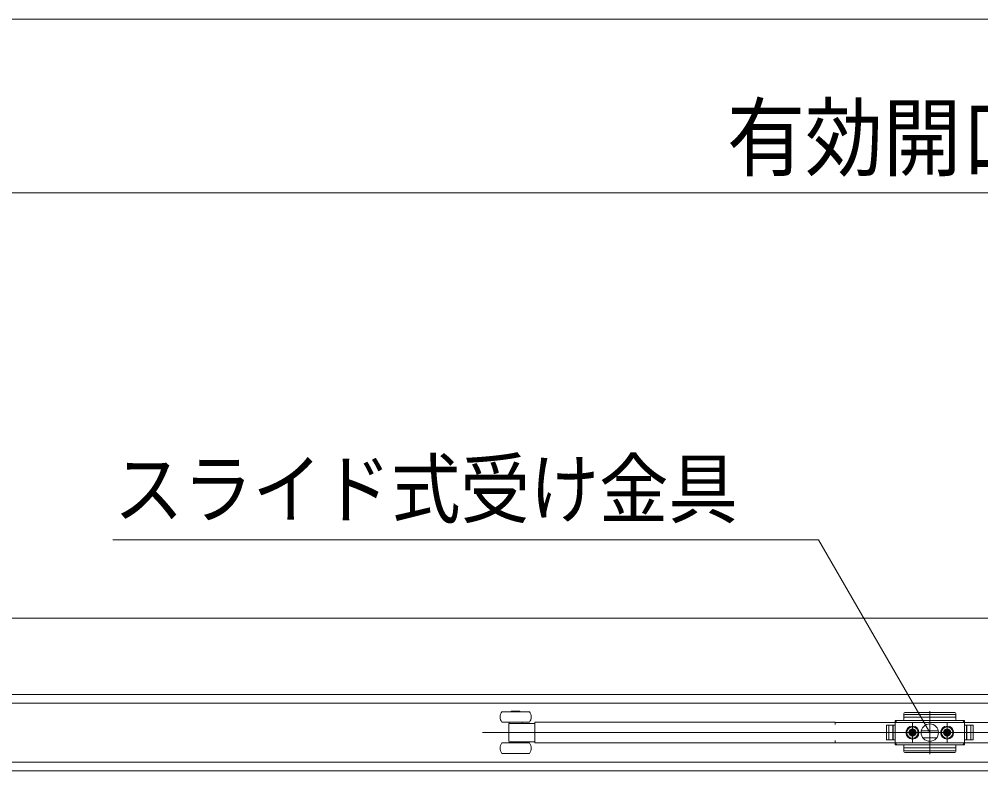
# Model space of a CAD drawing. Units: millimetres, scale not verified. Extents: x -6062 to 6062, y -3045 to 3045.
# Drawn here: x -3934 to -3379, y 1206 to 1639 of the extents above; entities that cross this region are included whole.
import ezdxf
from ezdxf.enums import TextEntityAlignment as Align

# ---------------------------------------------------------------- set-up
doc = ezdxf.new("R2010")
doc.units = ezdxf.units.MM
doc.header["$LTSCALE"] = 20
for name, color, linetype, lineweight in [('0-0_2寸法-3', 7, 'Continuous', 9), ('0-1_3一般', 7, 'Continuous', 9), ('0-3_2寸法-1', 7, 'Continuous', 9)]:
    doc.layers.add(name, color=color, linetype=linetype, lineweight=lineweight)
doc.styles.add('ＭＳ ゴシック', font='')
doc.styles.add('ＭＳ Ｐゴシック', font='')
doc.styles.get('ＭＳ ゴシック').set_extended_font_data('MS Gothic')
doc.styles.get('ＭＳ Ｐゴシック').set_extended_font_data('MS PGothic')

# ---------------------------------------------------------------- blocks, each defined once
blk = doc.blocks.new('グループ-68')
at = {"layer": '0-1_3一般'}
for p, q in [((-76990, 24996.9), (18350, 24996.9)), ((-76990, 24996.9), (18350, 24996.9)), ((-37081.2, 24796.9), (-37356, 24796.9)), ((-37146, 24804.9), (-37246, 24804.9)), ((-37246, 24804.9), (-37246, 24796.9)), ((-37146, 24796.9), (-37146, 24804.9)), ((-37036, 24796.9), (-37081.2, 24796.9)), ((-32720, 24756.1), (-32720, 24776.7)), ((-32720, 24756.1), (-32720, 24706.9)), ((-32120, 24733.9), (-32720, 24733.9)), ((-32130, 24786.7), (-32710, 24786.7)), ((-32130, 24766.1), (-32710, 24766.1)), ((-32420, 24805.4), (-32420, 24309.2)), ((-32120, 24766.1), (-32120, 24776.7)), ((-32120, 24756.1), (-32120, 24766.1)), ((-32120, 24706.9), (-32120, 24756.1)), ((-37081.2, 24676.9), (-37356, 24676.9)), ((-37276, 24645.5), (-37276, 24645.3)), ((-37276, 24468.4), (-37276, 24645.3)), ((-37271, 24676.9), (-37271, 24662.9)), ((-37271, 24662.9), (-37264.8, 24662.9)), ((-37264.8, 24662.9), (-37250.1, 24662.9)), ((-37250.1, 24662.9), (-37196, 24662.9)), ((-37196, 24662.9), (-36976, 24662.9)), ((-37121, 24662.9), (-37121, 24676.9)), ((-37036, 24676.9), (-37081.2, 24676.9)), ((-36976, 24676.9), (-36956, 24676.9)), ((-36976, 24660.2), (-36976, 24676.9)), ((-36976, 24660.2), (-36976, 24642.9)), ((-36976, 24470.9), (-36976, 24642.9)), ((-33510, 24676.9), (-36956, 24676.9)), ((-33510, 24649.9), (-33510, 24676.9)), ((-32918, 24641.9), (-32820, 24641.9)), ((-32918, 24471.9), (-32918, 24641.9)), ((-32918, 24631.9), (-32918, 24481.9)), ((-32820, 24641.9), (-32908, 24641.9)), ((-32894, 24641.9), (-32894, 24471.9)), ((-32848, 24641.9), (-32848, 24471.9)), ((-32844, 24471.9), (-32844, 24641.9)), ((-32800, 24696.9), (-32820, 24676.9)), ((-32820, 24696.9), (-32820, 24641.9)), ((-32730, 24696.9), (-32820, 24696.9)), ((-32820, 24416.9), (-32820, 24696.9)), ((-32820, 24641.9), (-32820, 24686.9)), ((-32820, 24471.9), (-32820, 24641.9)), ((-32810, 24696.9), (-32030, 24696.9)), ((-32620, 24433.9), (-32620, 24678.3)), ((-32620, 24661.9), (-32620, 24451.9)), ((-32620, 24633.4), (-32620, 24481.5)), ((-32420, 24714.2), (-32420, 24393.1)), ((-32220, 24433.9), (-32220, 24678.3)), ((-32220, 24661.9), (-32220, 24451.9)), ((-32020, 24696.9), (-32110, 24696.9)), ((-32020, 24676.9), (-32040, 24696.9)), ((-32020, 24696.9), (-32020, 24416.9)), ((-32020, 24686.9), (-32020, 24641.9)), ((-32020, 24641.9), (-31922, 24641.9)), ((-32020, 24641.9), (-32020, 24471.9)), ((-32020, 24641.9), (-31932, 24641.9)), ((-31996, 24641.9), (-31996, 24471.9)), ((-31992, 24471.9), (-31992, 24641.9)), ((-31946, 24471.9), (-31946, 24641.9)), ((-31922, 24641.9), (-31922, 24471.9)), ((-31922, 24481.9), (-31922, 24631.9)), ((-29458, 24556.9), (-37578, 24556.9)), ((-31883.1, 24556.9), (-32981.1, 24556.9)), ((-32971.7, 24556.9), (-31873.7, 24556.9)), ((-32743, 24556.9), (-32495, 24556.9)), ((-32725, 24556.9), (-32705, 24556.9)), ((-32705, 24556.9), (-32685, 24556.9)), ((-32685, 24556.9), (-32515, 24556.9)), ((-32664, 24556.9), (-32576, 24556.9)), ((-32660.1, 24565.5), (-32640.5, 24566.6)), ((-32639.8, 24562.9), (-32660.1, 24565.5)), ((-32639.8, 24550.8), (-32660.1, 24548.3)), ((-32660.1, 24548.3), (-32640.5, 24547.2)), ((-32640.5, 24566.6), (-32633.2, 24570)), ((-32636.7, 24562.9), (-32640.5, 24566.6)), ((-32636.7, 24550.9), (-32640.5, 24547.2)), ((-32640.5, 24547.2), (-32633.2, 24543.7)), ((-32636.7, 24562.9), (-32639.8, 24562.9)), ((-32636.7, 24550.9), (-32639.8, 24550.8)), ((-32629.4, 24566.3), (-32636.7, 24562.9)), ((-32629.4, 24547.5), (-32636.7, 24550.9)), ((-32629.7, 24577.4), (-32633.2, 24570)), ((-32633.2, 24570), (-32629.4, 24566.3)), ((-32633.2, 24543.7), (-32629.4, 24547.5)), ((-32629.7, 24536.4), (-32633.2, 24543.7)), ((-32628.6, 24597.1), (-32629.7, 24577.4)), ((-32626, 24573.6), (-32629.7, 24577.4)), ((-32626, 24540.1), (-32629.7, 24536.4)), ((-32628.6, 24516.7), (-32629.7, 24536.4)), ((-32629.4, 24566.3), (-32626, 24573.6)), ((-32629.4, 24547.5), (-32626, 24540.1)), ((-32626.1, 24576.7), (-32628.6, 24597.1)), ((-32626.1, 24537.1), (-32628.6, 24516.7)), ((-32626, 24573.6), (-32626.1, 24576.7)), ((-32626, 24540.1), (-32626.1, 24537.1)), ((-32620, 24512.9), (-32620, 24600.9)), ((-32614, 24573.6), (-32610.3, 24577.4)), ((-32614, 24573.6), (-32613.9, 24576.7)), ((-32610.6, 24566.3), (-32614, 24573.6)), ((-32610.6, 24547.5), (-32614, 24540.1)), ((-32614, 24540.1), (-32613.9, 24537.1)), ((-32614, 24540.1), (-32610.3, 24536.4)), ((-32613.9, 24576.7), (-32611.4, 24597.1)), ((-32613.9, 24537.1), (-32611.4, 24516.7)), ((-32611.4, 24597.1), (-32610.3, 24577.4)), ((-32611.4, 24516.7), (-32610.3, 24536.4)), ((-32606.8, 24570), (-32610.6, 24566.3)), ((-32610.6, 24566.3), (-32603.3, 24562.9)), ((-32610.6, 24547.5), (-32603.3, 24550.9)), ((-32606.8, 24543.7), (-32610.6, 24547.5)), ((-32610.3, 24577.4), (-32606.8, 24570)), ((-32610.3, 24536.4), (-32606.8, 24543.7)), ((-32599.5, 24566.6), (-32606.8, 24570)), ((-32599.5, 24547.2), (-32606.8, 24543.7)), ((-32603.3, 24562.9), (-32599.5, 24566.6)), ((-32603.3, 24562.9), (-32600.2, 24562.9)), ((-32603.3, 24550.9), (-32600.2, 24550.8)), ((-32603.3, 24550.9), (-32599.5, 24547.2)), ((-32600.2, 24562.9), (-32579.9, 24565.5)), ((-32600.2, 24550.8), (-32579.9, 24548.3)), ((-32579.9, 24565.5), (-32599.5, 24566.6)), ((-32579.9, 24548.3), (-32599.5, 24547.2)), ((-32343, 24556.9), (-32095, 24556.9)), ((-32325, 24556.9), (-32305, 24556.9)), ((-32305, 24556.9), (-32285, 24556.9)), ((-32285, 24556.9), (-32115, 24556.9)), ((-32264, 24556.9), (-32176, 24556.9)), ((-32236.7, 24562.9), (-32239.8, 24562.9)), ((-32236.7, 24550.9), (-32239.8, 24550.8)), ((-32220, 24512.9), (-32220, 24600.9)), ((-32203.3, 24562.9), (-32200.2, 24562.9)), ((-32203.3, 24550.9), (-32200.2, 24550.8)), ((-37356, 24436.9), (-37036, 24436.9)), ((-37276, 24464.9), (-37276, 24465)), ((-37271, 24450.9), (-37271, 24436.9)), ((-37196, 24450.9), (-37250.1, 24450.9)), ((-36976, 24450.9), (-37196, 24450.9)), ((-37121, 24436.9), (-37121, 24450.9)), ((-36976, 24470.9), (-36976, 24453.6)), ((-33490, 24439.9), (-33510, 24439.9)), ((-30810, 24439.9), (-33490, 24439.9)), ((-32820, 24471.9), (-32918, 24471.9)), ((-32908, 24471.9), (-32820, 24471.9)), ((-32820, 24426.9), (-32820, 24471.9)), ((-32820, 24471.9), (-32820, 24416.9)), ((-32820, 24436.9), (-32800, 24416.9)), ((-32820, 24416.9), (-32730, 24416.9)), ((-32030, 24416.9), (-32810, 24416.9)), ((-32720, 24406.9), (-32720, 24357.7)), ((-32120, 24357.7), (-32120, 24406.9)), ((-32110, 24416.9), (-32020, 24416.9)), ((-32040, 24416.9), (-32020, 24436.9)), ((-31922, 24471.9), (-32020, 24471.9)), ((-32020, 24471.9), (-32020, 24426.9)), ((-31932, 24471.9), (-32020, 24471.9)), ((-37356, 24316.9), (-37036, 24316.9)), ((-32720, 24379.9), (-32120, 24379.9)), ((-32720, 24357.7), (-32720, 24347.7)), ((-32720, 24347.7), (-32720, 24337.1)), ((-32710, 24347.7), (-32130, 24347.7)), ((-32710, 24327.1), (-32130, 24327.1)), ((-32120, 24357.7), (-32120, 24347.7)), ((-32120, 24337.1), (-32120, 24347.7)), ((-76990, 24116.9), (18350, 24116.9))]:
    blk.add_line(p, q, dxfattribs=at)
for points in [[(-76990, 24996.9), (-76990, 25876.9), (18350, 25876.9), (18350, 24996.9)], [(-37276, 24648.9), (-37276, 24649), (-37276, 24649), (-37276, 24649.1), (-37276, 24649.1), (-37276, 24649.2), (-37276, 24649.2), (-37276, 24649.2), (-37276, 24649.2), (-37276, 24649.2), (-37276, 24649.2), (-37276, 24649.2), (-37276, 24649.1), (-37276, 24649.1), (-37276, 24649), (-37276, 24648.9), (-37276, 24648.9), (-37276, 24648.8), (-37276, 24648.7), (-37276, 24648.5), (-37276, 24648.4), (-37276, 24648.3), (-37276, 24648.1), (-37276, 24648), (-37276, 24647.8), (-37276, 24647.7), (-37276, 24647.5), (-37276, 24647.4), (-37276, 24647.2), (-37276, 24647.1), (-37276, 24646.9), (-37276, 24646.7), (-37276, 24646.6), (-37276, 24646.4), (-37276, 24646.3), (-37276, 24646.1), (-37276, 24646), (-37276, 24645.8), (-37276, 24645.7), (-37276, 24645.5)], [(-33510, 24673.9), (-33490, 24673.9), (-30810, 24673.9), (-30790, 24673.9), (-30790, 24649.9), (-30790, 24463.9)], [(-32239.8, 24562.9), (-32260.1, 24565.5), (-32240.5, 24566.6)], [(-32239.8, 24550.8), (-32260.1, 24548.3), (-32240.5, 24547.2)], [(-32229.4, 24566.3), (-32236.7, 24562.9), (-32240.5, 24566.6), (-32233.2, 24570)], [(-32229.4, 24547.5), (-32226, 24540.1), (-32229.7, 24536.4), (-32233.2, 24543.7)], [(-32226, 24573.6), (-32226.1, 24576.7), (-32228.6, 24597.1), (-32229.7, 24577.4)], [(-32226, 24540.1), (-32226.1, 24537.1), (-32228.6, 24516.7), (-32229.7, 24536.4)], [(-32214, 24573.6), (-32213.9, 24576.7), (-32211.4, 24597.1), (-32210.3, 24577.4)], [(-32210.6, 24566.3), (-32214, 24573.6), (-32210.3, 24577.4), (-32206.8, 24570)], [(-32214, 24540.1), (-32213.9, 24537.1), (-32211.4, 24516.7), (-32210.3, 24536.4)], [(-32210.6, 24547.5), (-32203.3, 24550.9), (-32199.5, 24547.2), (-32206.8, 24543.7)], [(-32200.2, 24562.9), (-32179.9, 24565.5), (-32199.5, 24566.6)], [(-32200.2, 24550.8), (-32179.9, 24548.3), (-32199.5, 24547.2)], [(-37276, 24468.4), (-37276, 24468.3), (-37276, 24468.1), (-37276, 24468), (-37276, 24467.8), (-37276, 24467.7), (-37276, 24467.5), (-37276, 24467.4), (-37276, 24467.2), (-37276, 24467.1), (-37276, 24466.9), (-37276, 24466.8), (-37276, 24466.6), (-37276, 24466.4), (-37276, 24466.3), (-37276, 24466.1), (-37276, 24466), (-37276, 24465.8), (-37276, 24465.7), (-37276, 24465.5), (-37276, 24465.4), (-37276, 24465.3), (-37276, 24465.2), (-37276, 24465.1), (-37276, 24465), (-37276, 24464.9), (-37276, 24464.8), (-37276, 24464.8), (-37276, 24464.7), (-37276, 24464.7), (-37276, 24464.7), (-37276, 24464.6), (-37276, 24464.6), (-37276, 24464.6), (-37276, 24464.7), (-37276, 24464.7), (-37276, 24464.7), (-37276, 24464.8), (-37276, 24464.8), (-37276, 24464.9)], [(-37250.1, 24450.9), (-37264.8, 24450.9), (-37271, 24450.9)], [(-36956, 24436.9), (-36976, 24436.9), (-36976, 24453.6)], [(-36956, 24436.9), (-33510, 24436.9), (-33510, 24463.9)]]:
    blk.add_lwpolyline(points, dxfattribs=at)
for points in [[(-29638, 24216.9), (-53002, 24216.9), (-53002, 24896.9), (-29638, 24896.9)], [(-32229.4, 24547.5), (-32236.7, 24550.9), (-32240.5, 24547.2), (-32233.2, 24543.7)], [(-32229.4, 24566.3), (-32226, 24573.6), (-32229.7, 24577.4), (-32233.2, 24570)], [(-32210.6, 24547.5), (-32214, 24540.1), (-32210.3, 24536.4), (-32206.8, 24543.7)], [(-32210.6, 24566.3), (-32203.3, 24562.9), (-32199.5, 24566.6), (-32206.8, 24570)]]:
    blk.add_lwpolyline(points, close=True, dxfattribs=at)
for centre, radius in [((-32620, 24556.9), 75), ((-32620, 24556.9), 65), ((-32220, 24556.9), 75), ((-32220, 24556.9), 65), ((-32620, 24556.9), 42), ((-32620, 24556.9), 40), ((-32620, 24556.9), 40), ((-32620, 24556.9), 32.4), ((-32620, 24556.9), 30), ((-32220, 24556.9), 42), ((-32220, 24556.9), 40), ((-32220, 24556.9), 40), ((-32220, 24556.9), 32.4), ((-32220, 24556.9), 30)]:
    blk.add_circle(centre, radius, dxfattribs=at)
for centre, radius, start, end in [((-37276, 24736.9), 100, 143.1301, 216.8699), ((-37116, 24736.9), 100, 323.1301, 36.8699), ((-32710, 24776.7), 10, 90, 180), ((-32710, 24756.1), 10, 90, 180), ((-32130, 24776.7), 10, 0, 90), ((-32130, 24756.1), 10, 0, 90), ((-37256, 24649.6), 20, 137.45665, 180.25028), ((-32908, 24631.9), 10, 90, 180), ((-32810, 24686.9), 10, 90, 180), ((-32730, 24706.9), 10, 270, 0), ((-32110, 24706.9), 10, 180, 270), ((-32030, 24686.9), 10, 0, 90), ((-31932, 24631.9), 10, 0, 90), ((-32615, 24556.9), 46, 169.19486, 180), ((-32615, 24556.9), 46, 180, 190.80514), ((-32620, 24556.9), 20.7, 162.98773, 197.01227), ((-32620, 24551.9), 46, 79.19486, 100.80514), ((-32620, 24561.8), 46, 259.19486, 280.80514), ((-32620, 24556.9), 20.7, 72.98773, 107.01227), ((-32620, 24556.9), 20.7, 252.98773, 287.01227), ((-32620, 24556.9), 20.7, 342.98773, 17.01227), ((-32625, 24556.9), 46, 0, 10.80514), ((-32625, 24556.9), 46, 349.19486, 0), ((-32215, 24556.9), 46, 169.19486, 180), ((-32215, 24556.9), 46, 180, 190.80514), ((-32220, 24556.9), 20.7, 162.98773, 197.01227), ((-32220, 24551.9), 46, 79.19486, 100.80514), ((-32220, 24561.8), 46, 259.19486, 280.80514), ((-32220, 24556.9), 20.7, 72.98773, 107.01227), ((-32220, 24556.9), 20.7, 252.98773, 287.01227), ((-32220, 24556.9), 20.7, 342.98773, 17.01227), ((-32225, 24556.9), 46, 0, 10.80514), ((-32225, 24556.9), 46, 349.19486, 0), ((-37276, 24376.9), 100, 143.1301, 216.8699), ((-37256, 24464.2), 20, 179.75095, 224.06049), ((-37116, 24376.9), 100, 323.1301, 36.8699), ((-32908, 24481.9), 10, 180, 270), ((-32810, 24426.9), 10, 180, 270), ((-32730, 24406.9), 10, 0, 90), ((-32110, 24406.9), 10, 90, 180), ((-32030, 24426.9), 10, 270, 0), ((-31932, 24481.9), 10, 270, 0), ((-32710, 24357.7), 10, 180, 270), ((-32710, 24337.1), 10, 180, 270), ((-32130, 24357.7), 10, 270, 0), ((-32130, 24337.1), 10, 270, 0)]:
    blk.add_arc(centre, radius, start, end, dxfattribs=at)
blk = doc.blocks.new('グループ-69')
at = {"layer": '0-1_3一般'}
blk.add_blockref('グループ-68', (0, 0), dxfattribs=at)

msp = doc.modelspace()

# ---------------------------------------------------------------- linework, layer by layer
at = {"layer": '0-0_2寸法-3'}
for p, q in [((-3408.33, 1232.86), (-3408.67, 1232.86)), ((-3408.33, 1232.86), (-3408.67, 1232.86)), ((-3403.61, 1228.86), (-3413.39, 1228.86)), ((-3404.5, 1224.86), (-3412.5, 1224.86))]:
    msp.add_line(p, q, dxfattribs=at)
msp.add_lwpolyline([(-3408.5, 1227.86), (-3472.59, 1338.86), (-3879.47, 1338.86)], dxfattribs=at)
msp.add_circle((-3408.5, 1227.86), 5.01, dxfattribs=at)
msp.add_circle((-3408.5, 1227.86), 5.01, dxfattribs=at)
at = {"layer": '0-3_2寸法-1'}
for p, q in [((-882.21, 1638.86), (-5624.79, 1638.86)), ((-2082.21, 1538.86), (-4424.79, 1538.86))]:
    msp.add_line(p, q, dxfattribs=at)

# ---------------------------------------------------------------- block references
at = {"layer": '0-1_3一般', "xscale": 0.05, "yscale": 0.05}
msp.add_blockref('グループ-69', (-1787.5, 0), dxfattribs=at)

# ---------------------------------------------------------------- texts
at = {"layer": '0-0_2寸法-3', "style": 'ＭＳ ゴシック', "width": 0.9}
msp.add_text('スライド式受け金具', height=32.55, dxfattribs=at).set_placement((-3878.89, 1342.21), align=Align.BOTTOM_LEFT)
at = {"layer": '0-3_2寸法-1', "style": 'ＭＳ Ｐゴシック', "width": 0.9}
msp.add_text('有効開口幅\u3000（DW×2）-32', height=36.69, dxfattribs=at).set_placement((-3525.46, 1541.31), align=Align.BOTTOM_LEFT)

doc.saveas('drawing.dxf')
